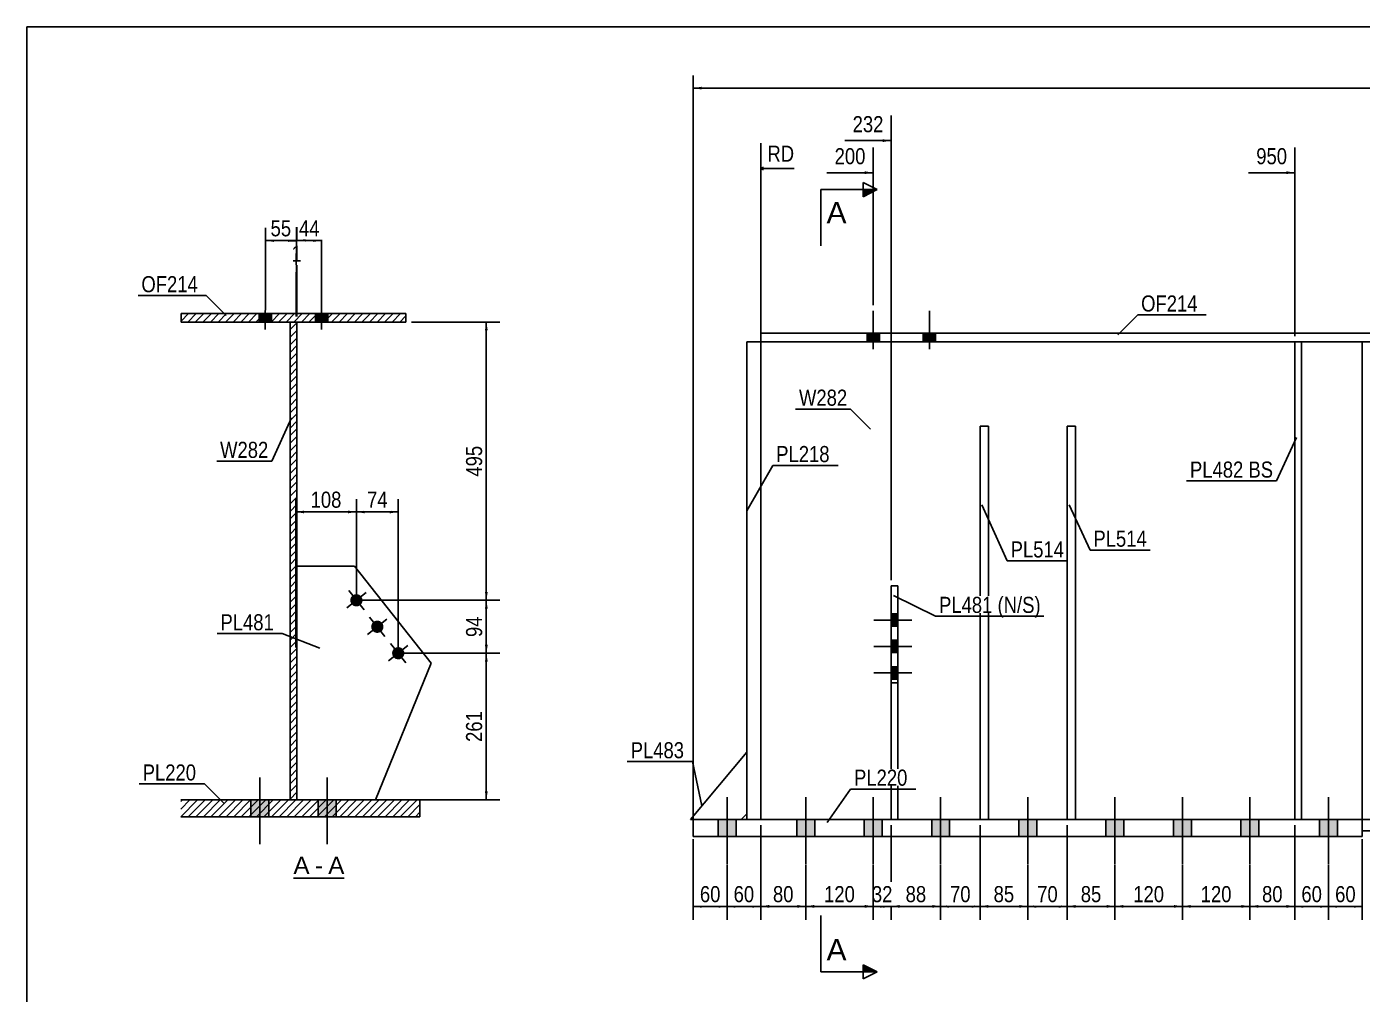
# Model space of a CAD drawing. Header units: millimetres. Extents: x 2 to 405, y 5 to 282.
# Drawn here: x 5 to 242.6, y 109.9 to 282 of the extents above; entities that cross this region are included whole.
import ezdxf

# ---------------------------------------------------------------- set-up
doc = ezdxf.new("R2010")
doc.units = ezdxf.units.MM
doc.linetypes.add('DXK_LINE_DOT1', pattern=[1.8814, 0.9407, -0.9407])
doc.styles.add('Arial', font='ARIAL.TTF', dxfattribs={"height": 0.2})
doc.styles.add('Arial Narrow', font='ARIALN.TTF', dxfattribs={"height": 0.2})

# ---------------------------------------------------------------- blocks, each defined once
blk = doc.blocks.new('Unknown-625697691-1211')
at = {"color": 5, "linetype": 'Continuous'}
for p, q in [((405, 282), (5, 282)), ((5, 282), (5, 5))]:
    blk.add_line(p, q, dxfattribs=at)
blk = doc.blocks.new('Unknown-625697691-12 - 1765')
at = {"color": 7, "linetype": 'Continuous'}
blk.add_line((52.46, 130.54), (61.49, 130.54), dxfattribs=at)
at = {"color": 0, "linetype": 'Continuous'}
blk.add_wipeout([(55.31, 131.29), (55.31, 134.49), (52.46, 134.49), (52.46, 131.29)], dxfattribs=at)
blk.add_wipeout([(57.69, 131.29), (57.69, 134.49), (56.27, 134.49), (56.27, 131.29)], dxfattribs=at)
at = {"color": 96, "linetype": 'Continuous', "style": 'Arial'}
blk.add_text('A', height=3.06, dxfattribs=at).set_placement((52.46, 131.29))
at = {"color": 0, "linetype": 'Continuous'}
blk.add_wipeout([(61.49, 131.29), (61.49, 134.49), (58.65, 134.49), (58.65, 131.29)], dxfattribs=at)
at = {"color": 96, "linetype": 'Continuous', "style": 'Arial'}
for s, p in [('A', (58.65, 131.29)), ('-', (56.27, 131.29))]:
    blk.add_text(s, height=3.06, dxfattribs=at).set_placement(p)
blk = doc.blocks.new('Part-625697691-1279 - 1232')
at = {"color": 7, "linetype": 'DXK_LINE_DOT1'}
for p, q in [((230.58, 225.95), (230.58, 140.95)), ((230.58, 225.95), (231.78, 225.95)), ((231.78, 225.95), (231.78, 140.95)), ((230.58, 140.95), (231.78, 140.95))]:
    blk.add_line(p, q, dxfattribs=at)
blk = doc.blocks.new('Bolt-625697691-1590 - 1232')
at = {"linetype": 'Continuous'}
for points in [[(159.98, 175.34), (159.98, 177.54), (158.78, 177.54), (158.78, 175.34)], [(159.98, 170.64), (159.98, 172.84), (158.78, 172.84), (158.78, 170.64)], [(159.98, 165.93), (159.98, 168.13), (158.78, 168.13), (158.78, 165.93)]]:
    blk.add_hatch(color=3, dxfattribs=at).paths.add_polyline_path(points)
at = {"color": 3, "linetype": 'Continuous'}
for p, q in [((162.48, 176.44), (155.68, 176.44)), ((159.98, 177.54), (158.78, 177.54)), ((159.98, 175.34), (158.78, 175.34)), ((162.48, 171.74), (155.68, 171.74)), ((159.98, 172.84), (158.78, 172.84)), ((159.98, 170.64), (158.78, 170.64)), ((162.48, 167.03), (155.68, 167.03)), ((159.98, 168.13), (158.78, 168.13)), ((159.98, 165.93), (158.78, 165.93))]:
    blk.add_line(p, q, dxfattribs=at)
blk = doc.blocks.new('Part-625697691-1323 - 1232')
at = {"color": 2, "linetype": 'Continuous'}
for p, q in [((242.58, 140.95), (123.58, 140.95)), ((123.58, 140.95), (123.58, 137.95)), ((242.58, 137.95), (242.58, 140.95)), ((123.58, 137.95), (242.58, 137.95))]:
    blk.add_line(p, q, dxfattribs=at)
blk = doc.blocks.new('Part-625697691-1257 - 1232')
at = {"color": 2, "linetype": 'Continuous'}
for p, q in [((135.58, 225.95), (133.08, 225.95)), ((133.08, 140.95), (133.08, 225.95)), ((135.58, 140.95), (135.58, 225.95)), ((135.58, 140.95), (133.08, 140.95))]:
    blk.add_line(p, q, dxfattribs=at)
blk = doc.blocks.new('Part-625697691-1301 - 1232')
at = {"color": 2, "linetype": 'Continuous'}
for p, q in [((230.58, 225.95), (230.58, 140.95)), ((231.78, 225.95), (231.78, 140.95))]:
    blk.add_line(p, q, dxfattribs=at)
blk = doc.blocks.new('Part-625697691-1345 - 1232')
at = {"color": 2, "linetype": 'Continuous'}
for p, q in [((123.08, 140.95), (133.08, 152.95)), ((123.58, 140.95), (123.08, 140.95)), ((133.08, 141.95), (132.08, 140.95))]:
    blk.add_line(p, q, dxfattribs=at)
at = {"color": 7, "linetype": 'DXK_LINE_DOT1'}
for p, q in [((133.08, 152.95), (133.08, 141.95)), ((132.08, 140.95), (123.58, 140.95))]:
    blk.add_line(p, q, dxfattribs=at)
blk = doc.blocks.new('Part-625697691-1367 - 1232')
at = {"color": 2, "linetype": 'Continuous'}
for p, q in [((135.58, 225.95), (135.58, 227.45)), ((135.58, 227.45), (262.58, 227.45)), ((262.58, 225.95), (135.58, 225.95)), ((262.68, 227.45), (312.18, 227.45)), ((312.18, 225.95), (262.68, 225.95)), ((312.18, 227.45), (312.18, 225.95))]:
    blk.add_line(p, q, dxfattribs=at)
blk = doc.blocks.new('Part-625697691-3025 - 1232')
at = {"color": 7, "linetype": 'DXK_LINE_DOT1'}
for p, q in [((174.58, 140.95), (174.58, 210.95)), ((174.58, 210.95), (176.08, 210.95)), ((176.08, 210.95), (176.08, 140.95))]:
    blk.add_line(p, q, dxfattribs=at)
blk = doc.blocks.new('Part-625697691-1455 - 1232')
at = {"color": 2, "linetype": 'Continuous'}
for p, q in [((242.58, 140.95), (262.58, 140.95)), ((262.68, 140.95), (312.18, 140.95)), ((312.18, 140.95), (312.18, 138.95)), ((242.58, 138.95), (262.58, 138.95)), ((262.68, 138.95), (312.18, 138.95))]:
    blk.add_line(p, q, dxfattribs=at)
at = {"color": 7, "linetype": 'DXK_LINE_DOT1'}
blk.add_line((242.58, 140.95), (242.58, 138.95), dxfattribs=at)
blk = doc.blocks.new('Bolt-625697691-1588 - 1232')
at = {"linetype": 'Continuous'}
for points in [[(154.48, 225.95), (156.68, 225.95), (156.68, 227.45), (154.48, 227.45)], [(154.48, 225.94), (156.68, 225.94), (156.68, 227.44), (154.48, 227.44)], [(164.48, 225.95), (166.68, 225.95), (166.68, 227.45), (164.48, 227.45)], [(164.48, 225.94), (166.68, 225.94), (166.68, 227.44), (164.48, 227.44)]]:
    blk.add_hatch(color=3, dxfattribs=at).paths.add_polyline_path(points)
at = {"color": 3, "linetype": 'Continuous'}
for p, q in [((155.58, 224.65), (155.58, 231.45)), ((155.58, 224.64), (155.58, 231.44)), ((165.58, 224.65), (165.58, 231.45)), ((165.58, 224.64), (165.58, 231.44)), ((154.48, 225.95), (154.48, 227.45)), ((154.48, 225.94), (154.48, 227.44)), ((156.68, 225.95), (156.68, 227.45)), ((156.68, 225.94), (156.68, 227.44)), ((164.48, 225.95), (164.48, 227.45)), ((164.48, 225.94), (164.48, 227.44)), ((166.68, 225.95), (166.68, 227.45)), ((166.68, 225.94), (166.68, 227.44))]:
    blk.add_line(p, q, dxfattribs=at)
blk = doc.blocks.new('Part-625697691-1548 - 1232')
at = {"color": 2, "linetype": 'Continuous'}
for p, q in [((159.98, 182.54), (158.78, 182.54)), ((158.78, 182.54), (158.78, 182.54)), ((158.78, 165.28), (158.78, 182.54)), ((159.98, 182.54), (159.98, 182.54)), ((159.98, 182.54), (159.98, 165.28)), ((158.78, 140.95), (158.78, 165.28)), ((159.98, 165.28), (158.78, 165.28)), ((159.98, 140.95), (159.98, 165.28))]:
    blk.add_line(p, q, dxfattribs=at)
at = {"color": 7, "linetype": 'DXK_LINE_DOT1'}
for p, q in [((158.78, 182.54), (159.98, 182.54)), ((159.98, 140.95), (158.78, 140.95))]:
    blk.add_line(p, q, dxfattribs=at)
blk = doc.blocks.new('Part-625697691-1586 - 1232')
at = {"color": 7, "linetype": 'DXK_LINE_DOT1'}
for p, q in [((135.58, 225.95), (135.58, 140.95)), ((135.58, 225.95), (230.58, 225.95)), ((231.78, 225.95), (242.58, 225.95)), ((135.58, 140.95), (158.78, 140.95)), ((159.98, 140.95), (230.58, 140.95)), ((231.78, 140.95), (242.58, 140.95))]:
    blk.add_line(p, q, dxfattribs=at)
at = {"color": 2, "linetype": 'Continuous'}
blk.add_line((242.58, 225.95), (242.58, 140.95), dxfattribs=at)
blk = doc.blocks.new('Bolt-625697691-1587 - 1232')
at = {"linetype": 'Continuous'}
for points in [[(127.98, 137.95), (131.18, 137.95), (131.18, 140.95), (127.98, 140.95)], [(127.98, 137.95), (131.18, 137.95), (131.18, 140.95), (127.98, 140.95)], [(141.98, 137.95), (145.18, 137.95), (145.18, 140.95), (141.98, 140.95)], [(141.98, 137.95), (145.18, 137.95), (145.18, 140.95), (141.98, 140.95)], [(153.98, 137.95), (157.18, 137.95), (157.18, 140.95), (153.98, 140.95)], [(153.98, 137.95), (157.18, 137.95), (157.18, 140.95), (153.98, 140.95)], [(165.98, 137.95), (169.18, 137.95), (169.18, 140.95), (165.98, 140.95)], [(165.98, 137.95), (169.18, 137.95), (169.18, 140.95), (165.98, 140.95)], [(181.48, 137.95), (184.68, 137.95), (184.68, 140.95), (181.48, 140.95)], [(181.48, 137.95), (184.68, 137.95), (184.68, 140.95), (181.48, 140.95)], [(196.98, 137.95), (200.18, 137.95), (200.18, 140.95), (196.98, 140.95)], [(196.98, 137.95), (200.18, 137.95), (200.18, 140.95), (196.98, 140.95)], [(208.98, 137.95), (212.18, 137.95), (212.18, 140.95), (208.98, 140.95)], [(208.98, 137.95), (212.18, 137.95), (212.18, 140.95), (208.98, 140.95)], [(220.98, 137.95), (224.18, 137.95), (224.18, 140.95), (220.98, 140.95)], [(220.98, 137.95), (224.18, 137.95), (224.18, 140.95), (220.98, 140.95)], [(234.98, 137.95), (238.18, 137.95), (238.18, 140.95), (234.98, 140.95)], [(234.98, 137.95), (238.18, 137.95), (238.18, 140.95), (234.98, 140.95)]]:
    blk.add_hatch(color=3, dxfattribs=at).paths.add_polyline_path(points)
at = {"color": 3, "linetype": 'Continuous'}
for p, q in [((129.58, 133.05), (129.58, 144.95)), ((129.58, 133.05), (129.58, 144.95)), ((143.58, 133.05), (143.58, 144.95)), ((143.58, 133.05), (143.58, 144.95)), ((155.58, 133.05), (155.58, 144.95)), ((155.58, 133.05), (155.58, 144.95)), ((167.58, 133.05), (167.58, 144.95)), ((167.58, 133.05), (167.58, 144.95)), ((183.08, 133.05), (183.08, 144.95)), ((183.08, 133.05), (183.08, 144.95)), ((198.58, 133.05), (198.58, 144.95)), ((198.58, 133.05), (198.58, 144.95)), ((210.58, 133.05), (210.58, 144.95)), ((210.58, 133.05), (210.58, 144.95)), ((222.58, 133.05), (222.58, 144.95)), ((222.58, 133.05), (222.58, 144.95)), ((236.58, 133.05), (236.58, 144.95)), ((236.58, 133.05), (236.58, 144.95)), ((127.98, 137.95), (127.98, 140.95)), ((127.98, 137.95), (127.98, 140.95)), ((131.18, 137.95), (131.18, 140.95)), ((131.18, 137.95), (131.18, 140.95)), ((141.98, 137.95), (141.98, 140.95)), ((141.98, 137.95), (141.98, 140.95)), ((145.18, 137.95), (145.18, 140.95)), ((145.18, 137.95), (145.18, 140.95)), ((153.98, 137.95), (153.98, 140.95)), ((153.98, 137.95), (153.98, 140.95)), ((157.18, 137.95), (157.18, 140.95)), ((157.18, 137.95), (157.18, 140.95)), ((165.98, 137.95), (165.98, 140.95)), ((165.98, 137.95), (165.98, 140.95)), ((169.18, 137.95), (169.18, 140.95)), ((169.18, 137.95), (169.18, 140.95)), ((181.48, 137.95), (181.48, 140.95)), ((181.48, 137.95), (181.48, 140.95)), ((184.68, 137.95), (184.68, 140.95)), ((184.68, 137.95), (184.68, 140.95)), ((196.98, 137.95), (196.98, 140.95)), ((196.98, 137.95), (196.98, 140.95)), ((200.18, 137.95), (200.18, 140.95)), ((200.18, 137.95), (200.18, 140.95)), ((208.98, 137.95), (208.98, 140.95)), ((208.98, 137.95), (208.98, 140.95)), ((212.18, 137.95), (212.18, 140.95)), ((212.18, 137.95), (212.18, 140.95)), ((220.98, 137.95), (220.98, 140.95)), ((220.98, 137.95), (220.98, 140.95)), ((224.18, 137.95), (224.18, 140.95)), ((224.18, 137.95), (224.18, 140.95)), ((234.98, 137.95), (234.98, 140.95)), ((234.98, 137.95), (234.98, 140.95)), ((238.18, 137.95), (238.18, 140.95)), ((238.18, 137.95), (238.18, 140.95))]:
    blk.add_line(p, q, dxfattribs=at)
blk = doc.blocks.new('Part-625697691-3026 - 1232')
at = {"color": 2, "linetype": 'Continuous'}
for p, q in [((174.58, 140.95), (174.58, 210.95)), ((174.58, 210.95), (176.08, 210.95)), ((176.08, 210.95), (176.08, 140.95))]:
    blk.add_line(p, q, dxfattribs=at)
blk = doc.blocks.new('Part-625697691-3027 - 1232')
at = {"color": 7, "linetype": 'DXK_LINE_DOT1'}
for p, q in [((190.08, 140.95), (190.08, 210.95)), ((190.08, 210.95), (191.58, 210.95)), ((191.58, 210.95), (191.58, 140.95))]:
    blk.add_line(p, q, dxfattribs=at)
blk = doc.blocks.new('Part-625697691-3028 - 1232')
at = {"color": 2, "linetype": 'Continuous'}
for p, q in [((190.08, 140.95), (190.08, 210.95)), ((190.08, 210.95), (191.58, 210.95)), ((191.58, 210.95), (191.58, 140.95))]:
    blk.add_line(p, q, dxfattribs=at)
blk = doc.blocks.new('Part-625697691-1792 - 1765')
at = {"linetype": 'Continuous'}
h = blk.add_hatch(dxfattribs=at)
h.set_pattern_fill('', scale=0.3, style=0, pattern_type=0)
h.set_pattern_definition([(45, (32.45125, 230.95745), (-0.67352, 0.67352), [])])
h.paths.add_polyline_path([(72.45, 230.96), (32.45, 230.96), (32.45, 229.46), (72.45, 229.46)])
at = {"color": 2, "linetype": 'Continuous'}
for p, q in [((32.45, 230.96), (72.45, 230.96)), ((32.45, 229.46), (32.45, 230.96)), ((72.45, 230.96), (72.45, 229.46)), ((72.45, 229.46), (32.45, 229.46))]:
    blk.add_line(p, q, dxfattribs=at)
blk = doc.blocks.new('Bolt-625697691-1862 - 1765')
at = {"linetype": 'Continuous'}
for points in [[(46.35, 229.46), (48.55, 229.46), (48.55, 230.96), (46.35, 230.96)], [(56.35, 229.45), (58.55, 229.45), (58.55, 230.95), (56.35, 230.95)]]:
    blk.add_hatch(color=3, dxfattribs=at).paths.add_polyline_path(points)
at = {"color": 3, "linetype": 'Continuous'}
for p, q in [((47.44, 228.16), (47.45, 234.96)), ((57.44, 228.15), (57.45, 234.95)), ((46.35, 229.46), (46.35, 230.96)), ((48.55, 229.46), (48.55, 230.96)), ((56.35, 229.45), (56.35, 230.95)), ((58.55, 229.45), (58.55, 230.95))]:
    blk.add_line(p, q, dxfattribs=at)
blk = doc.blocks.new('Part-625697691-1802 - 1765')
at = {"linetype": 'Continuous'}
h = blk.add_hatch(dxfattribs=at)
h.set_pattern_fill('', scale=0.3, style=0, pattern_type=0)
h.set_pattern_definition([(45, (32.3853, 141.45745), (-0.67352, 0.67352), [])])
h.paths.add_polyline_path([(32.39, 144.46), (32.39, 141.46), (74.95, 141.46), (74.95, 144.46)])
at = {"color": 2, "linetype": 'Continuous'}
for p, q in [((32.39, 144.46), (74.95, 144.46)), ((74.95, 144.46), (74.95, 141.46)), ((32.39, 141.46), (74.95, 141.46))]:
    blk.add_line(p, q, dxfattribs=at)
blk = doc.blocks.new('Bolt-625697691-1860 - 1765')
at = {"linetype": 'Continuous'}
for points in [[(64.33, 179.09, -1), (62.96, 180.82, -1)], [(68.05, 174.38, -1), (66.68, 176.11, -1)], [(71.77, 169.68, -1), (70.4, 171.4, -1)]]:
    blk.add_hatch(color=3, dxfattribs=at).paths.add_polyline_path(points)
at = {"color": 3, "linetype": 'Continuous'}
for p, q in [((65.37, 181.32), (61.92, 178.59)), ((65.01, 178.23), (62.28, 181.68)), ((69.09, 176.61), (65.64, 173.88)), ((68.73, 173.52), (66, 176.97)), ((72.81, 171.9), (69.36, 169.18)), ((72.45, 168.81), (69.72, 172.27))]:
    blk.add_line(p, q, dxfattribs=at)
blk = doc.blocks.new('Bolt-625697691-1863 - 1765')
at = {"linetype": 'Continuous'}
for points in [[(48.05, 144.46), (44.85, 144.46), (44.85, 141.46), (48.05, 141.46)], [(60.05, 144.46), (56.85, 144.46), (56.85, 141.46), (60.05, 141.46)]]:
    blk.add_hatch(color=3, dxfattribs=at).paths.add_polyline_path(points)
at = {"color": 3, "linetype": 'Continuous'}
for p, q in [((46.45, 136.56), (46.45, 148.46)), ((58.45, 136.56), (58.45, 148.46)), ((44.85, 141.46), (44.85, 144.46)), ((48.05, 141.46), (48.05, 144.46)), ((56.85, 141.46), (56.85, 144.46)), ((60.05, 141.46), (60.05, 144.46))]:
    blk.add_line(p, q, dxfattribs=at)
blk = doc.blocks.new('Part-625697691-1868 - 1765')
at = {"linetype": 'Continuous'}
h = blk.add_hatch(dxfattribs=at)
h.set_pattern_fill('', scale=0.3, style=0, pattern_type=0)
h.set_pattern_definition([(45, (51.8513, 229.45745), (-0.673519, 0.673519), [])])
h.paths.add_polyline_path([(53.05, 229.46), (51.85, 229.46), (51.85, 144.46), (53.05, 144.46)])
at = {"color": 2, "linetype": 'Continuous'}
for p, q in [((51.85, 229.46), (53.05, 229.46)), ((51.85, 144.46), (51.85, 229.46)), ((53.05, 229.46), (53.05, 144.46)), ((53.05, 144.46), (51.85, 144.46))]:
    blk.add_line(p, q, dxfattribs=at)
blk = doc.blocks.new('Part-625697691-1912 - 1765')
at = {"color": 2, "linetype": 'Continuous'}
for p, q in [((63.29, 186.05), (53.05, 186.05)), ((63.29, 186.05), (76.93, 168.79)), ((76.93, 168.79), (67.05, 144.46))]:
    blk.add_line(p, q, dxfattribs=at)
at = {"color": 7, "linetype": 'DXK_LINE_DOT1'}
for p, q in [((53.05, 144.46), (53.05, 186.05)), ((67.05, 144.46), (53.05, 144.46))]:
    blk.add_line(p, q, dxfattribs=at)
blk = doc.blocks.new('StraightDimension-625697691-1601 - 1232')
at = {"linetype": 'Continuous'}
blk.add_hatch(color=7, dxfattribs=at).paths.add_polyline_path([(154.08, 256.28), (155.58, 256.03), (154.08, 255.78)])
at = {"color": 7, "linetype": 'Continuous'}
for p, q in [((155.58, 232.45), (155.58, 260.53)), ((147.35, 256.03), (155.58, 256.03))]:
    blk.add_line(p, q, dxfattribs=at)
at = {"color": 0, "linetype": 'Continuous'}
blk.add_wipeout([(142.11, 257.38), (142.11, 261.58), (136.17, 261.58), (136.17, 257.38)], dxfattribs=at)
at = {"color": 7, "linetype": 'Continuous'}
for p, q in [((135.58, 226.95), (135.58, 261.28)), ((136.08, 257.03), (135.58, 256.78)), ((136.08, 256.53), (135.58, 256.78)), ((141.51, 256.78), (135.58, 256.78))]:
    blk.add_line(p, q, dxfattribs=at)
at = {"color": 3, "linetype": 'Continuous', "style": 'Arial Narrow'}
blk.add_text('RD', height=2.863, dxfattribs=at).set_placement((136.77, 257.98))
at = {"color": 0}
blk.add_wipeout([(154.81, 256.93), (154.81, 261.13), (148.12, 261.13), (148.12, 256.93)], dxfattribs=at)
at = {"color": 3, "style": 'Arial Narrow'}
blk.add_text('200', height=2.863, dxfattribs=at).set_placement((148.72, 257.53))
blk = doc.blocks.new('StraightDimension-625697691-1624 - 1232')
at = {"linetype": 'Continuous'}
blk.add_hatch(color=7, dxfattribs=at).paths.add_polyline_path([(157.28, 261.98), (158.78, 261.73), (157.28, 261.48)])
at = {"color": 7, "linetype": 'Continuous'}
for p, q in [((158.78, 183.54), (158.78, 266.23)), ((150.55, 261.73), (158.78, 261.73))]:
    blk.add_line(p, q, dxfattribs=at)
at = {"color": 0}
blk.add_wipeout([(158.01, 262.63), (158.01, 266.83), (151.32, 266.83), (151.32, 262.63)], dxfattribs=at)
at = {"color": 3, "style": 'Arial Narrow'}
blk.add_text('232', height=2.863, dxfattribs=at).set_placement((151.92, 263.23))
blk = doc.blocks.new('StraightDimension-625697691-1614 - 1232')
at = {"linetype": 'Continuous'}
blk.add_hatch(color=7, dxfattribs=at).paths.add_polyline_path([(229.08, 256.28), (230.58, 256.03), (229.08, 255.78)])
at = {"color": 7, "linetype": 'Continuous'}
for p, q in [((230.58, 226.95), (230.58, 260.53)), ((222.35, 256.03), (230.58, 256.03))]:
    blk.add_line(p, q, dxfattribs=at)
at = {"color": 0}
blk.add_wipeout([(229.81, 256.93), (229.81, 261.13), (223.12, 261.13), (223.12, 256.93)], dxfattribs=at)
at = {"color": 3, "style": 'Arial Narrow'}
blk.add_text('950', height=2.863, dxfattribs=at).set_placement((223.72, 257.53))
blk = doc.blocks.new('StraightDimension-625697691-4826 - 1232')
at = {"linetype": 'Continuous'}
for points in [[(224.08, 125.25), (222.58, 125.5), (224.08, 125.75)], [(229.08, 125.75), (230.58, 125.5), (229.08, 125.25)]]:
    blk.add_hatch(color=7, dxfattribs=at).paths.add_polyline_path(points)
at = {"color": 7, "linetype": 'Continuous'}
for p, q in [((230.58, 139.95), (230.58, 123.1)), ((222.58, 132.95), (222.58, 123.1)), ((222.58, 125.5), (230.58, 125.5))]:
    blk.add_line(p, q, dxfattribs=at)
at = {"color": 0}
blk.add_wipeout([(229.01, 125.65), (229.01, 129.85), (224.15, 129.85), (224.15, 125.65)], dxfattribs=at)
at = {"color": 3, "style": 'Arial Narrow'}
blk.add_text('80', height=2.863, dxfattribs=at).set_placement((224.75, 126.25))
blk = doc.blocks.new('StraightDimension-625697691-4828 - 1232')
at = {"linetype": 'Continuous'}
for points in [[(200.08, 125.25), (198.58, 125.5), (200.08, 125.75)], [(209.08, 125.75), (210.58, 125.5), (209.08, 125.25)]]:
    blk.add_hatch(color=7, dxfattribs=at).paths.add_polyline_path(points)
at = {"color": 7, "linetype": 'Continuous'}
for p, q in [((198.58, 132.95), (198.58, 123.1)), ((210.58, 132.95), (210.58, 123.1)), ((198.58, 125.5), (210.58, 125.5))]:
    blk.add_line(p, q, dxfattribs=at)
at = {"color": 0}
blk.add_wipeout([(207.92, 125.65), (207.92, 129.85), (201.24, 129.85), (201.24, 125.65)], dxfattribs=at)
at = {"color": 3, "style": 'Arial Narrow'}
blk.add_text('120', height=2.863, dxfattribs=at).set_placement((201.84, 126.25))
blk = doc.blocks.new('StraightDimension-625697691-4827 - 1232')
at = {"linetype": 'Continuous'}
for points in [[(212.08, 125.25), (210.58, 125.5), (212.08, 125.75)], [(221.08, 125.75), (222.58, 125.5), (221.08, 125.25)]]:
    blk.add_hatch(color=7, dxfattribs=at).paths.add_polyline_path(points)
at = {"color": 7, "linetype": 'Continuous'}
for p, q in [((210.58, 132.95), (210.58, 123.1)), ((222.58, 132.95), (222.58, 123.1)), ((210.58, 125.5), (222.58, 125.5))]:
    blk.add_line(p, q, dxfattribs=at)
at = {"color": 0}
blk.add_wipeout([(219.92, 125.65), (219.92, 129.85), (213.24, 129.85), (213.24, 125.65)], dxfattribs=at)
at = {"color": 3, "style": 'Arial Narrow'}
blk.add_text('120', height=2.863, dxfattribs=at).set_placement((213.84, 126.25))
blk = doc.blocks.new('StraightDimension-625697691-4825 - 1232')
at = {"linetype": 'Continuous'}
for points in [[(232.08, 125.25), (230.58, 125.5), (232.08, 125.75)], [(235.08, 125.75), (236.58, 125.5), (235.08, 125.25)]]:
    blk.add_hatch(color=7, dxfattribs=at).paths.add_polyline_path(points)
at = {"color": 7, "linetype": 'Continuous'}
for p, q in [((230.58, 139.95), (230.58, 123.1)), ((236.58, 132.95), (236.58, 123.1)), ((230.58, 125.5), (236.58, 125.5))]:
    blk.add_line(p, q, dxfattribs=at)
at = {"color": 0}
blk.add_wipeout([(236.01, 125.65), (236.01, 129.85), (231.15, 129.85), (231.15, 125.65)], dxfattribs=at)
at = {"color": 3, "style": 'Arial Narrow'}
blk.add_text('60', height=2.863, dxfattribs=at).set_placement((231.75, 126.25))
blk = doc.blocks.new('StraightDimension-625697691-4824 - 1232')
at = {"linetype": 'Continuous'}
for points in [[(238.08, 125.25), (236.58, 125.5), (238.08, 125.75)], [(241.08, 125.75), (242.58, 125.5), (241.08, 125.25)]]:
    blk.add_hatch(color=7, dxfattribs=at).paths.add_polyline_path(points)
at = {"color": 7, "linetype": 'Continuous'}
for p, q in [((242.58, 137.45), (242.58, 123.1)), ((236.58, 132.95), (236.58, 123.1)), ((236.58, 125.5), (242.58, 125.5))]:
    blk.add_line(p, q, dxfattribs=at)
at = {"color": 0}
blk.add_wipeout([(242.01, 125.65), (242.01, 129.85), (237.15, 129.85), (237.15, 125.65)], dxfattribs=at)
at = {"color": 3, "style": 'Arial Narrow'}
blk.add_text('60', height=2.863, dxfattribs=at).set_placement((237.75, 126.25))
blk = doc.blocks.new('StraightDimension-625697691-4950 - 1232')
at = {"linetype": 'Continuous'}
blk.add_hatch(color=7, dxfattribs=at).paths.add_polyline_path([(125.08, 270.83), (123.58, 271.08), (125.08, 271.33)])
at = {"color": 7, "linetype": 'Continuous'}
for p, q in [((123.58, 138.95), (123.58, 273.33)), ((123.58, 271.08), (369.28, 271.08))]:
    blk.add_line(p, q, dxfattribs=at)
at = {"color": 0}
blk.add_wipeout([(250.69, 271.23), (250.69, 275.43), (242.17, 275.43), (242.17, 271.23)], dxfattribs=at)
blk = doc.blocks.new('StraightDimension-625697691-4829 - 1232')
at = {"linetype": 'Continuous'}
for points in [[(191.58, 125.25), (190.08, 125.5), (191.58, 125.75)], [(197.08, 125.75), (198.58, 125.5), (197.08, 125.25)]]:
    blk.add_hatch(color=7, dxfattribs=at).paths.add_polyline_path(points)
at = {"color": 7, "linetype": 'Continuous'}
for p, q in [((190.08, 139.95), (190.08, 123.1)), ((198.58, 132.95), (198.58, 123.1)), ((190.08, 125.5), (198.58, 125.5))]:
    blk.add_line(p, q, dxfattribs=at)
at = {"color": 0}
blk.add_wipeout([(196.76, 125.65), (196.76, 129.85), (191.9, 129.85), (191.9, 125.65)], dxfattribs=at)
at = {"color": 3, "style": 'Arial Narrow'}
blk.add_text('85', height=2.863, dxfattribs=at).set_placement((192.5, 126.25))
blk = doc.blocks.new('StraightDimension-625697691-4830 - 1232')
at = {"linetype": 'Continuous'}
for points in [[(184.58, 125.25), (183.08, 125.5), (184.58, 125.75)], [(188.58, 125.75), (190.08, 125.5), (188.58, 125.25)]]:
    blk.add_hatch(color=7, dxfattribs=at).paths.add_polyline_path(points)
at = {"color": 7, "linetype": 'Continuous'}
for p, q in [((190.08, 139.95), (190.08, 123.1)), ((183.08, 132.95), (183.08, 123.1)), ((183.08, 125.5), (190.08, 125.5))]:
    blk.add_line(p, q, dxfattribs=at)
at = {"color": 0}
blk.add_wipeout([(189.01, 125.65), (189.01, 129.85), (184.15, 129.85), (184.15, 125.65)], dxfattribs=at)
at = {"color": 3, "style": 'Arial Narrow'}
blk.add_text('70', height=2.863, dxfattribs=at).set_placement((184.75, 126.25))
blk = doc.blocks.new('StraightDimension-625697691-4831 - 1232')
at = {"linetype": 'Continuous'}
for points in [[(176.08, 125.25), (174.58, 125.5), (176.08, 125.75)], [(181.58, 125.75), (183.08, 125.5), (181.58, 125.25)]]:
    blk.add_hatch(color=7, dxfattribs=at).paths.add_polyline_path(points)
at = {"color": 7, "linetype": 'Continuous'}
for p, q in [((174.58, 139.95), (174.58, 123.1)), ((183.08, 132.95), (183.08, 123.1)), ((174.58, 125.5), (183.08, 125.5))]:
    blk.add_line(p, q, dxfattribs=at)
at = {"color": 0}
blk.add_wipeout([(181.26, 125.65), (181.26, 129.85), (176.4, 129.85), (176.4, 125.65)], dxfattribs=at)
at = {"color": 3, "style": 'Arial Narrow'}
blk.add_text('85', height=2.863, dxfattribs=at).set_placement((177, 126.25))
blk = doc.blocks.new('StraightDimension-625697691-4832 - 1232')
at = {"linetype": 'Continuous'}
for points in [[(169.08, 125.25), (167.58, 125.5), (169.08, 125.75)], [(173.08, 125.75), (174.58, 125.5), (173.08, 125.25)]]:
    blk.add_hatch(color=7, dxfattribs=at).paths.add_polyline_path(points)
at = {"color": 7, "linetype": 'Continuous'}
for p, q in [((174.58, 139.95), (174.58, 123.1)), ((167.58, 132.95), (167.58, 123.1)), ((167.58, 125.5), (174.58, 125.5))]:
    blk.add_line(p, q, dxfattribs=at)
at = {"color": 0}
blk.add_wipeout([(173.51, 125.65), (173.51, 129.85), (168.65, 129.85), (168.65, 125.65)], dxfattribs=at)
at = {"color": 3, "style": 'Arial Narrow'}
blk.add_text('70', height=2.863, dxfattribs=at).set_placement((169.25, 126.25))
blk = doc.blocks.new('StraightDimension-625697691-4833 - 1232')
at = {"linetype": 'Continuous'}
for points in [[(160.28, 125.25), (158.78, 125.5), (160.28, 125.75)], [(166.08, 125.75), (167.58, 125.5), (166.08, 125.25)]]:
    blk.add_hatch(color=7, dxfattribs=at).paths.add_polyline_path(points)
at = {"color": 7, "linetype": 'Continuous'}
for p, q in [((158.78, 139.95), (158.78, 123.1)), ((167.58, 132.95), (167.58, 123.1)), ((158.78, 125.5), (167.58, 125.5))]:
    blk.add_line(p, q, dxfattribs=at)
at = {"color": 0}
blk.add_wipeout([(165.61, 125.65), (165.61, 129.85), (160.75, 129.85), (160.75, 125.65)], dxfattribs=at)
at = {"color": 3, "style": 'Arial Narrow'}
blk.add_text('88', height=2.863, dxfattribs=at).set_placement((161.35, 126.25))
blk = doc.blocks.new('StraightDimension-625697691-4834 - 1232')
at = {"linetype": 'Continuous'}
for points in [[(157.08, 125.25), (155.58, 125.5), (157.08, 125.75)], [(157.28, 125.75), (158.78, 125.5), (157.28, 125.25)]]:
    blk.add_hatch(color=7, dxfattribs=at).paths.add_polyline_path(points)
at = {"color": 7, "linetype": 'Continuous'}
for p, q in [((158.78, 139.95), (158.78, 123.1)), ((155.58, 132.95), (155.58, 123.1)), ((155.58, 125.5), (158.78, 125.5))]:
    blk.add_line(p, q, dxfattribs=at)
at = {"color": 0}
blk.add_wipeout([(159.61, 125.65), (159.61, 129.85), (154.75, 129.85), (154.75, 125.65)], dxfattribs=at)
at = {"color": 3, "style": 'Arial Narrow'}
blk.add_text('32', height=2.863, dxfattribs=at).set_placement((155.35, 126.25))
blk = doc.blocks.new('StraightDimension-625697691-4835 - 1232')
at = {"linetype": 'Continuous'}
for points in [[(145.08, 125.25), (143.58, 125.5), (145.08, 125.75)], [(154.08, 125.75), (155.58, 125.5), (154.08, 125.25)]]:
    blk.add_hatch(color=7, dxfattribs=at).paths.add_polyline_path(points)
at = {"color": 7, "linetype": 'Continuous'}
for p, q in [((143.58, 132.95), (143.58, 123.1)), ((155.58, 132.95), (155.58, 123.1)), ((143.58, 125.5), (155.58, 125.5))]:
    blk.add_line(p, q, dxfattribs=at)
at = {"color": 0}
blk.add_wipeout([(152.92, 125.65), (152.92, 129.85), (146.24, 129.85), (146.24, 125.65)], dxfattribs=at)
at = {"color": 3, "style": 'Arial Narrow'}
blk.add_text('120', height=2.863, dxfattribs=at).set_placement((146.84, 126.25))
blk = doc.blocks.new('StraightDimension-625697691-4836 - 1232')
at = {"linetype": 'Continuous'}
for points in [[(137.08, 125.25), (135.58, 125.5), (137.08, 125.75)], [(142.08, 125.75), (143.58, 125.5), (142.08, 125.25)]]:
    blk.add_hatch(color=7, dxfattribs=at).paths.add_polyline_path(points)
at = {"color": 7, "linetype": 'Continuous'}
for p, q in [((135.58, 139.95), (135.58, 123.1)), ((143.58, 132.95), (143.58, 123.1)), ((135.58, 125.5), (143.58, 125.5))]:
    blk.add_line(p, q, dxfattribs=at)
at = {"color": 0}
blk.add_wipeout([(142.01, 125.65), (142.01, 129.85), (137.15, 129.85), (137.15, 125.65)], dxfattribs=at)
at = {"color": 3, "style": 'Arial Narrow'}
blk.add_text('80', height=2.863, dxfattribs=at).set_placement((137.75, 126.25))
blk = doc.blocks.new('StraightDimension-625697691-4837 - 1232')
at = {"linetype": 'Continuous'}
for points in [[(131.08, 125.25), (129.58, 125.5), (131.08, 125.75)], [(134.08, 125.75), (135.58, 125.5), (134.08, 125.25)]]:
    blk.add_hatch(color=7, dxfattribs=at).paths.add_polyline_path(points)
at = {"color": 7, "linetype": 'Continuous'}
for p, q in [((135.58, 139.95), (135.58, 123.1)), ((129.58, 132.95), (129.58, 123.1)), ((129.58, 125.5), (135.58, 125.5))]:
    blk.add_line(p, q, dxfattribs=at)
at = {"color": 0}
blk.add_wipeout([(135.01, 125.65), (135.01, 129.85), (130.15, 129.85), (130.15, 125.65)], dxfattribs=at)
at = {"color": 3, "style": 'Arial Narrow'}
blk.add_text('60', height=2.863, dxfattribs=at).set_placement((130.75, 126.25))
blk = doc.blocks.new('StraightDimension-625697691-4838 - 1232')
at = {"linetype": 'Continuous'}
for points in [[(125.08, 125.25), (123.58, 125.5), (125.08, 125.75)], [(128.08, 125.75), (129.58, 125.5), (128.08, 125.25)]]:
    blk.add_hatch(color=7, dxfattribs=at).paths.add_polyline_path(points)
at = {"color": 7, "linetype": 'Continuous'}
for p, q in [((123.58, 137.45), (123.58, 123.1)), ((129.58, 132.95), (129.58, 123.1)), ((123.58, 125.5), (129.58, 125.5))]:
    blk.add_line(p, q, dxfattribs=at)
at = {"color": 0}
blk.add_wipeout([(129.01, 125.65), (129.01, 129.85), (124.15, 129.85), (124.15, 125.65)], dxfattribs=at)
at = {"color": 3, "style": 'Arial Narrow'}
blk.add_text('60', height=2.863, dxfattribs=at).set_placement((124.75, 126.25))
blk = doc.blocks.new('StraightDimension-625697691-1951 - 1765')
at = {"linetype": 'Continuous'}
for points in [[(65.14, 195.42), (63.64, 195.67), (65.14, 195.92)], [(69.59, 195.92), (71.09, 195.67), (69.59, 195.42)]]:
    blk.add_hatch(color=7, dxfattribs=at).paths.add_polyline_path(points)
at = {"color": 7, "linetype": 'Continuous'}
for p, q in [((63.64, 180.95), (63.64, 197.92)), ((71.09, 171.54), (71.09, 197.92)), ((63.64, 195.67), (71.09, 195.67))]:
    blk.add_line(p, q, dxfattribs=at)
at = {"color": 0}
blk.add_wipeout([(69.79, 195.82), (69.79, 200.02), (64.94, 200.02), (64.94, 195.82)], dxfattribs=at)
at = {"color": 3, "style": 'Arial Narrow'}
blk.add_text('74', height=2.863, dxfattribs=at).set_placement((65.54, 196.42))
blk = doc.blocks.new('StraightDimension-625697691-1958 - 1765')
at = {"linetype": 'Continuous'}
for points in [[(54.35, 195.42), (52.85, 195.67), (54.35, 195.92)], [(62.14, 195.92), (63.64, 195.67), (62.14, 195.42)]]:
    blk.add_hatch(color=7, dxfattribs=at).paths.add_polyline_path(points)
at = {"color": 7, "linetype": 'Continuous'}
for p, q in [((52.85, 171.54), (52.85, 197.92)), ((63.64, 180.95), (63.64, 197.92)), ((52.85, 195.67), (63.64, 195.67))]:
    blk.add_line(p, q, dxfattribs=at)
at = {"color": 0}
blk.add_wipeout([(61.59, 195.82), (61.59, 200.02), (54.9, 200.02), (54.9, 195.82)], dxfattribs=at)
at = {"color": 3, "style": 'Arial Narrow'}
blk.add_text('108', height=2.863, dxfattribs=at).set_placement((55.5, 196.42))
blk = doc.blocks.new('StraightDimension-625697691-4306 - 1765')
at = {"linetype": 'Continuous'}
for points in [[(54.56, 243.71), (53.07, 243.96), (54.57, 244.21)], [(55.96, 244.2), (57.46, 243.95), (55.96, 243.7)]]:
    blk.add_hatch(color=7, dxfattribs=at).paths.add_polyline_path(points)
at = {"color": 7, "linetype": 'Continuous'}
for p, q in [((53.05, 230.46), (53.07, 246.21)), ((57.45, 234.51), (57.46, 246.2)), ((53.07, 243.96), (57.46, 243.95))]:
    blk.add_line(p, q, dxfattribs=at)
at = {"color": 0}
blk.add_wipeout([(57.69, 244.1), (57.69, 248.3), (52.84, 248.31), (52.83, 244.11)], dxfattribs=at)
at = {"color": 3, "style": 'Arial Narrow'}
blk.add_text('44', height=2.863, rotation=-0.0573, dxfattribs=at).set_placement((53.43, 244.71))
blk = doc.blocks.new('StraightDimension-625697691-4307 - 1765')
at = {"linetype": 'Continuous'}
for points in [[(51.47, 244.21), (52.97, 243.96), (51.46, 243.71)], [(54.56, 243.71), (53.07, 243.96), (54.57, 244.21)]]:
    blk.add_hatch(color=7, dxfattribs=at).paths.add_polyline_path(points)
at = {"color": 7, "linetype": 'Continuous'}
for p, q in [((52.95, 230.46), (52.97, 246.36)), ((53.05, 230.46), (53.07, 246.36)), ((52.97, 243.96), (53.07, 243.96))]:
    blk.add_line(p, q, dxfattribs=at)
at = {"color": 0}
blk.add_wipeout([(54.53, 239.61), (54.53, 243.81), (51.5, 243.81), (51.5, 239.61)], dxfattribs=at)
at = {"color": 3, "style": 'Arial Narrow'}
blk.add_text('1', height=2.86, rotation=-0.0573, dxfattribs=at).set_placement((52.1, 240.21))
blk = doc.blocks.new('StraightDimension-625697691-4308 - 1765')
at = {"linetype": 'Continuous'}
for points in [[(48.96, 243.71), (47.46, 243.96), (48.96, 244.21)], [(51.47, 244.21), (52.97, 243.96), (51.46, 243.71)]]:
    blk.add_hatch(color=7, dxfattribs=at).paths.add_polyline_path(points)
at = {"color": 7, "linetype": 'Continuous'}
for p, q in [((47.45, 234.52), (47.46, 246.21)), ((52.95, 230.46), (52.97, 246.21)), ((47.46, 243.96), (52.97, 243.96))]:
    blk.add_line(p, q, dxfattribs=at)
at = {"color": 0}
blk.add_wipeout([(52.64, 244.11), (52.64, 248.31), (47.79, 248.31), (47.78, 244.11)], dxfattribs=at)
at = {"color": 3, "style": 'Arial Narrow'}
blk.add_text('55', height=2.863, rotation=-0.0573, dxfattribs=at).set_placement((48.38, 244.71))
blk = doc.blocks.new('StraightDimension-625697691-4343 - 1765')
at = {"linetype": 'Continuous'}
for points in [[(86.51, 227.96), (86.76, 229.46), (87.01, 227.96)], [(87.01, 181.45), (86.76, 179.95), (86.51, 181.45)]]:
    blk.add_hatch(color=7, dxfattribs=at).paths.add_polyline_path(points)
at = {"color": 7, "linetype": 'Continuous'}
for p, q in [((73.45, 229.46), (89.16, 229.46)), ((86.76, 179.95), (86.76, 229.46)), ((64.64, 179.95), (89.16, 179.95))]:
    blk.add_line(p, q, dxfattribs=at)
at = {"color": 0}
blk.add_wipeout([(86.61, 208.05), (82.41, 208.05), (82.41, 201.36), (86.61, 201.36)], dxfattribs=at)
at = {"color": 3, "style": 'Arial Narrow'}
blk.add_text('495', height=2.863, rotation=90.0002, dxfattribs=at).set_placement((86.01, 201.96))
blk = doc.blocks.new('StraightDimension-625697691-4344 - 1765')
at = {"linetype": 'Continuous'}
for points in [[(86.51, 178.45), (86.76, 179.95), (87.01, 178.45)], [(87.01, 172.04), (86.76, 170.54), (86.51, 172.04)]]:
    blk.add_hatch(color=7, dxfattribs=at).paths.add_polyline_path(points)
at = {"color": 7, "linetype": 'Continuous'}
for p, q in [((64.64, 179.95), (89.16, 179.95)), ((86.76, 170.54), (86.76, 179.95)), ((72.09, 170.54), (89.16, 170.54))]:
    blk.add_line(p, q, dxfattribs=at)
at = {"color": 0}
blk.add_wipeout([(86.61, 177.67), (82.41, 177.67), (82.41, 172.82), (86.61, 172.82)], dxfattribs=at)
at = {"color": 3, "style": 'Arial Narrow'}
blk.add_text('94', height=2.863, rotation=90.0002, dxfattribs=at).set_placement((86.01, 173.42))
blk = doc.blocks.new('StraightDimension-625697691-4345 - 1765')
at = {"linetype": 'Continuous'}
for points in [[(86.51, 169.04), (86.76, 170.54), (87.01, 169.04)], [(87.01, 145.96), (86.76, 144.46), (86.51, 145.96)]]:
    blk.add_hatch(color=7, dxfattribs=at).paths.add_polyline_path(points)
at = {"color": 7, "linetype": 'Continuous'}
for p, q in [((72.08, 170.54), (89.16, 170.54)), ((86.76, 144.46), (86.76, 170.54)), ((72.08, 144.46), (89.16, 144.46))]:
    blk.add_line(p, q, dxfattribs=at)
at = {"color": 0}
blk.add_wipeout([(86.61, 160.84), (82.41, 160.84), (82.41, 154.16), (86.61, 154.16)], dxfattribs=at)
at = {"color": 3, "style": 'Arial Narrow'}
blk.add_text('261', height=2.863, rotation=90.0002, dxfattribs=at).set_placement((86.01, 154.76))
blk = doc.blocks.new('Mark-625697691-1582 - 1232')
at = {"color": 0}
blk.add_wipeout([(150.97, 214.57), (150.97, 217.57), (142.38, 217.57), (142.38, 214.57)], dxfattribs=at)
blk.add_wipeout([(150.97, 214.57), (150.97, 217.57), (142.38, 217.57), (142.38, 214.57)], dxfattribs=at)
at = {"color": 7, "linetype": 'Continuous'}
for p in [(141.78, 213.97), (155.11, 210.43)]:
    blk.add_line(p, (151.57, 213.97), dxfattribs=at)
at = {"color": 3, "style": 'Arial Narrow'}
blk.add_text('W282', height=2.863, dxfattribs=at).set_placement((142.38, 214.57))
blk = doc.blocks.new('Mark-625697691-1252 - 1232')
at = {"color": 0}
blk.add_wipeout([(147.84, 204.54), (147.84, 207.54), (138.33, 207.54), (138.33, 204.54)], dxfattribs=at)
blk.add_wipeout([(147.84, 204.54), (147.84, 207.54), (138.33, 207.54), (138.33, 204.54)], dxfattribs=at)
at = {"color": 7, "linetype": 'Continuous'}
for p, q in [((133.08, 195.89), (137.73, 203.94)), ((137.73, 203.94), (149.34, 203.94))]:
    blk.add_line(p, q, dxfattribs=at)
at = {"color": 3, "style": 'Arial Narrow'}
blk.add_text('PL218', height=2.863, dxfattribs=at).set_placement((138.33, 204.54))
blk = doc.blocks.new('Mark-625697691-1341 - 1232')
at = {"color": 7, "linetype": 'Continuous'}
blk.add_line((125.11, 143.38), (123.45, 151.25), dxfattribs=at)
at = {"color": 0}
blk.add_wipeout([(121.95, 151.85), (121.95, 154.85), (112.44, 154.85), (112.44, 151.85)], dxfattribs=at)
blk.add_wipeout([(121.95, 151.85), (121.95, 154.85), (112.44, 154.85), (112.44, 151.85)], dxfattribs=at)
at = {"color": 7, "linetype": 'Continuous'}
blk.add_line((111.84, 151.25), (123.45, 151.25), dxfattribs=at)
at = {"color": 3, "style": 'Arial Narrow'}
blk.add_text('PL483', height=2.863, dxfattribs=at).set_placement((112.44, 151.85))
blk = doc.blocks.new('Mark-625697691-1319 - 1232')
at = {"color": 0}
blk.add_wipeout([(161.68, 146.97), (161.68, 149.97), (152.17, 149.97), (152.17, 146.97)], dxfattribs=at)
blk.add_wipeout([(161.68, 146.97), (161.68, 149.97), (152.17, 149.97), (152.17, 146.97)], dxfattribs=at)
at = {"color": 7, "linetype": 'Continuous'}
for p, q in [((147.41, 140.42), (151.57, 146.37)), ((151.57, 146.37), (163.18, 146.37))]:
    blk.add_line(p, q, dxfattribs=at)
at = {"color": 3, "style": 'Arial Narrow'}
blk.add_text('PL220', height=2.863, dxfattribs=at).set_placement((152.17, 146.97))
blk = doc.blocks.new('Mark-625697691-1363 - 1232')
at = {"color": 0}
blk.add_wipeout([(213.29, 231.33), (213.29, 234.33), (203.24, 234.33), (203.24, 231.33)], dxfattribs=at)
blk.add_wipeout([(213.29, 231.33), (213.29, 234.33), (203.24, 234.33), (203.24, 231.33)], dxfattribs=at)
at = {"color": 7, "linetype": 'Continuous'}
for p, q in [((199.11, 227.2), (202.64, 230.73)), ((202.64, 230.73), (214.79, 230.73))]:
    blk.add_line(p, q, dxfattribs=at)
at = {"color": 3, "style": 'Arial Narrow'}
blk.add_text('OF214', height=2.863, dxfattribs=at).set_placement((203.24, 231.33))
blk = doc.blocks.new('MarkSet-625697691-1756 - 1232')
at = {"color": 0}
blk.add_wipeout([(221.43, 201.78), (221.43, 204.78), (211.93, 204.78), (211.93, 201.78)], dxfattribs=at)
blk.add_wipeout([(221.43, 201.78), (221.43, 204.78), (211.93, 204.78), (211.93, 201.78)], dxfattribs=at)
blk.add_wipeout([(226.71, 201.78), (226.71, 204.78), (222.33, 204.78), (222.33, 201.78)], dxfattribs=at)
blk.add_wipeout([(226.71, 201.78), (226.71, 204.78), (222.33, 204.78), (222.33, 201.78)], dxfattribs=at)
at = {"color": 7, "linetype": 'Continuous'}
for p in [(230.85, 208.92), (211.33, 201.18)]:
    blk.add_line(p, (227.31, 201.18), dxfattribs=at)
at = {"color": 3, "style": 'Arial Narrow'}
for s, p in [('PL482', (211.93, 201.78)), ('BS', (222.33, 201.78))]:
    blk.add_text(s, height=2.863, dxfattribs=at).set_placement(p)
blk = doc.blocks.new('Mark-625697691-1544 - 1232')
at = {"color": 0}
blk.add_wipeout([(176.8, 177.71), (176.8, 180.71), (167.29, 180.71), (167.29, 177.71)], dxfattribs=at)
blk.add_wipeout([(176.8, 177.71), (176.8, 180.71), (167.29, 180.71), (167.29, 177.71)], dxfattribs=at)
at = {"color": 7, "linetype": 'Continuous'}
blk.add_line((159.19, 180.83), (166.69, 177.11), dxfattribs=at)
at = {"color": 0}
blk.add_wipeout([(185.36, 177.71), (185.36, 180.71), (177.7, 180.71), (177.7, 177.71)], dxfattribs=at)
blk.add_wipeout([(185.36, 177.71), (185.36, 180.71), (177.7, 180.71), (177.7, 177.71)], dxfattribs=at)
at = {"color": 7, "linetype": 'Continuous'}
blk.add_line((166.69, 177.11), (185.96, 177.11), dxfattribs=at)
at = {"color": 3, "style": 'Arial Narrow'}
for s, p in [('PL481', (167.29, 177.71)), ('(N/', (177.7, 177.71)), ('S)', (182.08, 177.71))]:
    blk.add_text(s, height=2.863, dxfattribs=at).set_placement(p)
blk = doc.blocks.new('MarkSet-625697691-3050 - 1232')
at = {"color": 0}
blk.add_wipeout([(204.25, 189.49), (204.25, 192.49), (194.75, 192.49), (194.75, 189.49)], dxfattribs=at)
blk.add_wipeout([(204.25, 189.49), (204.25, 192.49), (194.75, 192.49), (194.75, 189.49)], dxfattribs=at)
at = {"color": 7, "linetype": 'Continuous'}
for p, q in [((190.41, 196.92), (194.15, 188.89)), ((194.15, 188.89), (204.85, 188.89))]:
    blk.add_line(p, q, dxfattribs=at)
at = {"color": 3, "style": 'Arial Narrow'}
blk.add_text('PL514', height=2.863, dxfattribs=at).set_placement((194.75, 189.49))
blk = doc.blocks.new('SectionMark-625697691-1737 - 1232')
at = {"linetype": 'Continuous'}
for points in [[(153.78, 251.76), (153.78, 253.01), (156.28, 253.01)], [(153.78, 113.88), (153.78, 115.13), (156.28, 113.88)]]:
    blk.add_hatch(color=30, dxfattribs=at).paths.add_polyline_path(points)
at = {"color": 30, "linetype": 'Continuous'}
for p, q in [((153.78, 251.76), (153.78, 254.26)), ((153.78, 254.26), (156.28, 253.01)), ((146.28, 253.01), (156.28, 253.01)), ((156.28, 253.01), (153.78, 251.76)), ((156.28, 113.88), (153.78, 115.13)), ((153.78, 115.13), (153.78, 112.63)), ((146.28, 113.88), (156.28, 113.88)), ((156.28, 113.88), (153.78, 112.63))]:
    blk.add_line(p, q, dxfattribs=at)
at = {"color": 0, "linetype": 'Continuous'}
for points in [[(150.84, 247.01), (150.84, 251.01), (147.28, 251.01), (147.28, 247.01)], [(150.84, 115.88), (150.84, 119.88), (147.28, 119.88), (147.28, 115.88)]]:
    blk.add_wipeout(points, dxfattribs=at)
at = {"color": 30, "linetype": 'Continuous'}
for p, q in [((146.28, 253.01), (146.28, 243.01)), ((146.28, 113.88), (146.28, 123.88))]:
    blk.add_line(p, q, dxfattribs=at)
at = {"color": 96, "linetype": 'Continuous', "style": 'Arial'}
for p in [(147.28, 247.01), (147.28, 115.88)]:
    blk.add_text('A', height=3.82, dxfattribs=at).set_placement(p)
blk = doc.blocks.new('MarkSet-625697691-3039 - 1232')
at = {"color": 0}
blk.add_wipeout([(189.53, 187.57), (189.53, 190.57), (180.03, 190.57), (180.03, 187.57)], dxfattribs=at)
blk.add_wipeout([(189.53, 187.57), (189.53, 190.57), (180.03, 190.57), (180.03, 187.57)], dxfattribs=at)
at = {"color": 7, "linetype": 'Continuous'}
for p, q in [((174.91, 196.92), (179.43, 186.97)), ((179.43, 186.97), (190.13, 186.97))]:
    blk.add_line(p, q, dxfattribs=at)
at = {"color": 3, "style": 'Arial Narrow'}
blk.add_text('PL514', height=2.863, dxfattribs=at).set_placement((180.03, 187.57))
blk = doc.blocks.new('Mark-625697691-1788 - 1765')
at = {"color": 7, "linetype": 'Continuous'}
blk.add_line((40.48, 230.63), (36.95, 234.16), dxfattribs=at)
at = {"color": 0}
blk.add_wipeout([(35.45, 234.76), (35.45, 237.76), (25.4, 237.76), (25.4, 234.76)], dxfattribs=at)
blk.add_wipeout([(35.45, 234.76), (35.45, 237.76), (25.4, 237.76), (25.4, 234.76)], dxfattribs=at)
at = {"color": 7, "linetype": 'Continuous'}
blk.add_line((24.8, 234.16), (36.95, 234.16), dxfattribs=at)
at = {"color": 3, "style": 'Arial Narrow'}
blk.add_text('OF214', height=2.863, dxfattribs=at).set_placement((25.4, 234.76))
blk = doc.blocks.new('Mark-625697691-1798 - 1765')
at = {"color": 7, "linetype": 'Continuous'}
blk.add_line((40.17, 143.75), (36.64, 147.29), dxfattribs=at)
at = {"color": 0}
blk.add_wipeout([(35.14, 147.89), (35.14, 150.89), (25.63, 150.89), (25.63, 147.89)], dxfattribs=at)
blk.add_wipeout([(35.14, 147.89), (35.14, 150.89), (25.63, 150.89), (25.63, 147.89)], dxfattribs=at)
at = {"color": 7, "linetype": 'Continuous'}
blk.add_line((25.03, 147.29), (36.64, 147.29), dxfattribs=at)
at = {"color": 3, "style": 'Arial Narrow'}
blk.add_text('PL220', height=2.863, dxfattribs=at).set_placement((25.63, 147.89))
blk = doc.blocks.new('Mark-625697691-1864 - 1765')
at = {"color": 0}
blk.add_wipeout([(47.99, 205.29), (47.99, 208.29), (39.4, 208.29), (39.4, 205.29)], dxfattribs=at)
blk.add_wipeout([(47.99, 205.29), (47.99, 208.29), (39.4, 208.29), (39.4, 205.29)], dxfattribs=at)
at = {"color": 7, "linetype": 'Continuous'}
for p in [(52.12, 212.43), (38.8, 204.69)]:
    blk.add_line(p, (48.59, 204.69), dxfattribs=at)
at = {"color": 3, "style": 'Arial Narrow'}
blk.add_text('W282', height=2.863, dxfattribs=at).set_placement((39.4, 205.29))
blk = doc.blocks.new('Mark-625697691-1908 - 1765')
at = {"color": 7, "linetype": 'Continuous'}
blk.add_line((57.12, 171.41), (50.47, 174.02), dxfattribs=at)
at = {"color": 0}
blk.add_wipeout([(48.97, 174.62), (48.97, 177.62), (39.47, 177.62), (39.47, 174.62)], dxfattribs=at)
blk.add_wipeout([(48.97, 174.62), (48.97, 177.62), (39.47, 177.62), (39.47, 174.62)], dxfattribs=at)
at = {"color": 7, "linetype": 'Continuous'}
blk.add_line((38.87, 174.02), (50.47, 174.02), dxfattribs=at)
at = {"color": 3, "style": 'Arial Narrow'}
blk.add_text('PL481', height=2.863, dxfattribs=at).set_placement((39.47, 174.62))

msp = doc.modelspace()

# ---------------------------------------------------------------- block references
for name in ['Unknown-625697691-1211', 'Bolt-625697691-1862 - 1765', 'Part-625697691-1792 - 1765', 'Bolt-625697691-1588 - 1232', 'Part-625697691-1868 - 1765', 'Part-625697691-1257 - 1232', 'Part-625697691-1367 - 1232', 'Part-625697691-1586 - 1232', 'Part-625697691-1279 - 1232', 'Part-625697691-1301 - 1232', 'Part-625697691-3025 - 1232', 'Part-625697691-3026 - 1232', 'Part-625697691-3027 - 1232', 'Part-625697691-3028 - 1232', 'Part-625697691-1912 - 1765', 'Bolt-625697691-1860 - 1765', 'Part-625697691-1548 - 1232', 'Bolt-625697691-1590 - 1232', 'Part-625697691-1345 - 1232', 'Bolt-625697691-1863 - 1765', 'Bolt-625697691-1587 - 1232', 'Part-625697691-1802 - 1765', 'Part-625697691-1323 - 1232', 'Part-625697691-1455 - 1232']:
    msp.add_blockref(name, (0, 0))

# ---------------------------------------------------------------- next in the draw order: block references
for name in ['StraightDimension-625697691-1601 - 1232', 'StraightDimension-625697691-1614 - 1232', 'StraightDimension-625697691-4306 - 1765', 'Mark-625697691-1788 - 1765', 'Mark-625697691-1864 - 1765', 'StraightDimension-625697691-1951 - 1765', 'Mark-625697691-1798 - 1765', 'StraightDimension-625697691-4826 - 1232', 'Unknown-625697691-12 - 1765', 'StraightDimension-625697691-4828 - 1232']:
    msp.add_blockref(name, (0, 0))

# ---------------------------------------------------------------- next in the draw order: block references
for name in ['StraightDimension-625697691-1624 - 1232', 'StraightDimension-625697691-4307 - 1765', 'StraightDimension-625697691-1958 - 1765', 'StraightDimension-625697691-4825 - 1232', 'StraightDimension-625697691-4827 - 1232']:
    msp.add_blockref(name, (0, 0))

# ---------------------------------------------------------------- next in the draw order: block references
for name in ['StraightDimension-625697691-4950 - 1232', 'StraightDimension-625697691-4308 - 1765', 'StraightDimension-625697691-4343 - 1765', 'Mark-625697691-1908 - 1765', 'StraightDimension-625697691-4824 - 1232']:
    msp.add_blockref(name, (0, 0))

# ---------------------------------------------------------------- next in the draw order: block references
for name in ['Mark-625697691-1363 - 1232', 'Mark-625697691-1582 - 1232', 'Mark-625697691-1252 - 1232', 'MarkSet-625697691-1756 - 1232', 'MarkSet-625697691-3050 - 1232', 'Mark-625697691-1544 - 1232', 'StraightDimension-625697691-4344 - 1765', 'Mark-625697691-1341 - 1232', 'StraightDimension-625697691-4829 - 1232']:
    msp.add_blockref(name, (0, 0))

# ---------------------------------------------------------------- next in the draw order: block references
for name in ['MarkSet-625697691-3039 - 1232', 'StraightDimension-625697691-4345 - 1765', 'StraightDimension-625697691-4830 - 1232']:
    msp.add_blockref(name, (0, 0))

# ---------------------------------------------------------------- next in the draw order: block references
msp.add_blockref('StraightDimension-625697691-4831 - 1232', (0, 0))

# ---------------------------------------------------------------- next in the draw order: block references
msp.add_blockref('StraightDimension-625697691-4832 - 1232', (0, 0))

# ---------------------------------------------------------------- next in the draw order: block references
msp.add_blockref('StraightDimension-625697691-4833 - 1232', (0, 0))

# ---------------------------------------------------------------- next in the draw order: block references
msp.add_blockref('StraightDimension-625697691-4834 - 1232', (0, 0))

# ---------------------------------------------------------------- next in the draw order: block references
for name in ['Mark-625697691-1319 - 1232', 'StraightDimension-625697691-4835 - 1232']:
    msp.add_blockref(name, (0, 0))

# ---------------------------------------------------------------- next in the draw order: block references
for name in ['SectionMark-625697691-1737 - 1232', 'StraightDimension-625697691-4836 - 1232']:
    msp.add_blockref(name, (0, 0))

# ---------------------------------------------------------------- next in the draw order: block references
msp.add_blockref('StraightDimension-625697691-4837 - 1232', (0, 0))

# ---------------------------------------------------------------- next in the draw order: block references
msp.add_blockref('StraightDimension-625697691-4838 - 1232', (0, 0))

doc.saveas('drawing.dxf')
